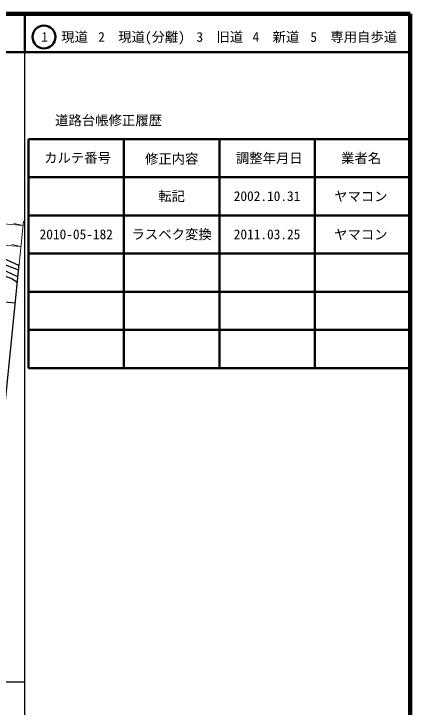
# Model space of a CAD drawing. Units: millimetres at full size, sheet at 1:1000; details may follow other scales. Extents: x 40000 to 680000, y 20000 to 380000.
# Drawn here: x 576152 to 680000, y 198357 to 380000 of the extents above; entities that cross this region are included whole.
import ezdxf
from ezdxf.enums import TextEntityAlignment as Align

# ---------------------------------------------------------------- set-up
doc = ezdxf.new("R2010")
doc.units = ezdxf.units.MM
doc.header["$LTSCALE"] = 1000
for name, color, linetype, lineweight in [('M-BGD', 7, 'Continuous', 25), ('M-BMK-OTRS', 5, 'Continuous', 25), ('M-STR-HTXT', 7, 'Continuous', 13), ('M-TTL', 2, 'Continuous', 140), ('M-TTL-BAND', 7, 'Continuous', 25), ('M-TTL-FRAM', 2, 'Continuous', 50), ('M-TTL-LINE', 7, 'Continuous', 50)]:
    doc.layers.add(name, color=color, linetype=linetype, lineweight=lineweight)
doc.layers.add('M-TTL-TXT', color=7, linetype='Continuous')
doc.styles.add('ＭＳ ゴシック', font='')
doc.styles.get('ＭＳ ゴシック').set_extended_font_data('MS Gothic')

msp = doc.modelspace()

# ---------------------------------------------------------------- linework, layer by layer
at = {"layer": 'M-BGD'}
msp.add_line((577472, 314044), (573284, 315957), dxfattribs=at)
for points in [[(540610, 319030), (547385, 316930), (557522, 315928), (565206, 314244), (575594, 310637), (577032, 309718)], [(577175, 311118), (571148, 313885), (554587, 316815), (547258, 317594), (542715, 318919)], [(561781, 317321), (570238, 315662), (577361, 312951)], [(576472, 304209), (563809, 305396), (553180, 304875)]]:
    msp.add_lwpolyline(points, dxfattribs=at)
at = {"layer": 'M-BMK-OTRS'}
msp.add_line((571827, 258539), (577499, 314313), dxfattribs=at)
at = {"layer": 'M-STR-HTXT'}
for p, q in [((577499, 314313), (578665, 325650)), ((578554, 324567), (576161, 325114)), ((552607, 320700), (577990, 319078)), ((577990, 319078), (575585, 319574))]:
    msp.add_line(p, q, dxfattribs=at)
msp.add_lwpolyline([(578554, 324567), (549871, 327017), (534467, 328387), (525107, 329721), (516238, 330697), (507296, 331343), (497695, 331854), (487952, 331995), (476081, 331766), (455866, 330632), (426265, 325574), (392649, 320320), (369314, 316572)], dxfattribs=at)
at = {"layer": 'M-TTL'}
for p, q in [((680000, 380000), (40000, 380000)), ((680000, 20000), (680000, 380000))]:
    msp.add_line(p, q, dxfattribs=at)
at = {"layer": 'M-TTL-BAND'}
for p, q in [((579000, 20000), (579000, 370000)), ((40000, 205000), (579000, 205000))]:
    msp.add_line(p, q, dxfattribs=at)
at = {"layer": 'M-TTL-FRAM'}
for p, q in [((580000, 347197), (580000, 287197)), ((580000, 347197), (680000, 347197)), ((580000, 287197), (680000, 287197))]:
    msp.add_line(p, q, dxfattribs=at)
at = {"layer": 'M-TTL-LINE'}
for p, q in [((579000, 380000), (579000, 370000)), ((40000, 370000), (680000, 370000)), ((605000, 347197), (605000, 287197)), ((630000, 347197), (630000, 287197)), ((655000, 347197), (655000, 287197)), ((580000, 337197), (680000, 337197)), ((580000, 327197), (680000, 327197)), ((580000, 317197), (680000, 317197)), ((580000, 307197), (680000, 307197)), ((580000, 297197), (680000, 297197))]:
    msp.add_line(p, q, dxfattribs=at)
msp.add_circle((584031, 373958), 3000, dxfattribs=at)

# ---------------------------------------------------------------- texts
at = {"layer": 'M-TTL-TXT', "style": 'ＭＳ ゴシック'}
for s, p in [('1\u3000現道', (589448, 373958)), ('2\u3000現道(分離)', (609619, 373958)), ('3\u3000旧道', (630121, 373958)), ('4\u3000新道', (644824, 373958)), ('5\u3000専用自歩道', (665228, 373958)), ('道路台帳修正履歴', (600968, 352113)), ('カルテ番号', (592839, 342277)), ('修正内容', (617509, 342023)), ('調整年月日', (643089, 342197)), ('業者名', (667134, 342197)), ('転記', (617500, 332245)), ('2002.10.31', (642500, 332245)), ('ヤマコン', (667077, 332189)), ('2010-05-182', (592500, 322245)), ('ラスベク変換', (617500, 322245)), ('2011.03.25', (642500, 322245)), ('ヤマコン', (667077, 322189))]:
    msp.add_text(s, height=2566, dxfattribs=at).set_placement(p, align=Align.MIDDLE_CENTER)

doc.saveas('drawing.dxf')
